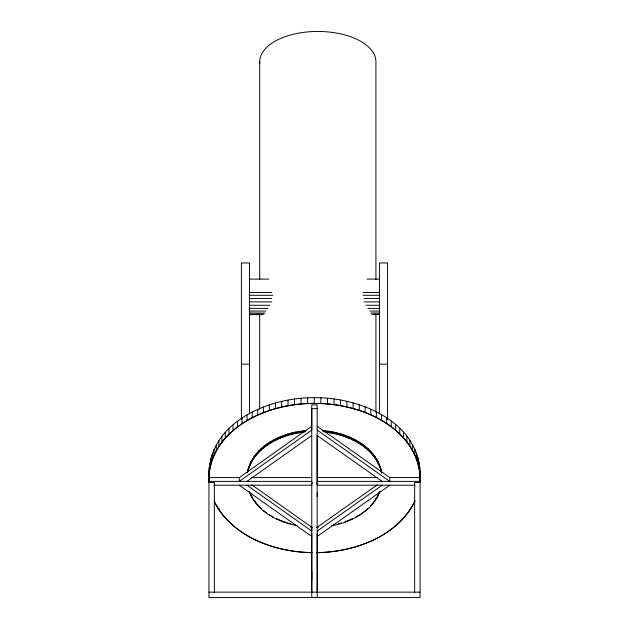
<?xml version="1.0" encoding="UTF-8"?>
<svg xmlns="http://www.w3.org/2000/svg" width="629" height="629" viewBox="0 0 629 629"><rect width="100%" height="100%" fill="white"/><g stroke="black" fill="none" stroke-linecap="round" stroke-linejoin="round"><path stroke-width="0.94" d="M311.764 426.25L239.295 477.568L239.295 481.397L311.764 430.079L311.764 408.685L317.173 408.685M311.764 579.309L311.764 571.659M311.795 592.133L311.795 533.4M317.205 533.4L317.205 597.55M317.205 496.706L317.205 492.877M208.946 472.489C210.888 421.163 269.88 397.292 314.248 397.662C358.679 397.158 417.75 420.793 420.07 472.127L420.062 597.55L208.938 597.55L208.946 472.489L209.127 476.239M209.143 467.803L209.127 481.979M420.07 472.127L419.881 482.553L419.85 467.433M209.143 473.543C215.629 425.125 270.714 402.969 314.248 403.401C357.846 402.835 413.009 424.787 419.85 473.181M247.323 472.717C252.378 446.205 281.147 432.673 305.741 430.613M305.741 431.085C281.753 433.169 254.265 445.764 247.732 470.964L247.732 470.484M304.051 431.714C280.565 434.238 253.534 446.991 247.732 471.915C254.061 447.29 280.628 434.71 304.051 432.194L304.051 431.714L305.741 431.565M331.695 525.726C351.517 522.094 372.462 511.188 380.034 491.414M378.186 494.292L379.177 492.153M378.186 494.771L379.507 491.917M376.614 498.522L379.507 492.397L379.507 492.877M414.983 500.943C397.284 536.867 354.52 552.065 316.662 552.647M375.254 499.607L376.166 498.247M371.039 505.299L376.166 498.726M365.929 510.095L367.965 508.358L367.965 508.837M359.23 515.395L363.79 511.77M246.945 481.397L311.764 435.496M317.173 527.267L377.337 484.794M317.173 531.088L382.149 485.218M317.173 536.498L389.807 485.218M356.777 516.354L358.412 515.395M345.934 521.355L348.175 520.49M338.182 523.808L341.343 522.927L341.343 523.399M316.591 527.291L318.282 527.22M249.249 279.103L268.874 279.103M366.966 279.103L379.719 279.103M249.249 292.501L271.814 292.501M363.043 292.501L379.719 292.501M249.249 295.284L272.797 295.284M363.043 295.284L379.719 295.284M249.249 298.492L271.814 298.492M364.026 298.492L379.719 298.492M249.249 301.896L271.814 301.896M364.026 301.896L379.719 301.896M249.249 305.277L269.849 305.277M365.984 305.277L379.719 305.277M249.249 308.391L267.891 308.391M367.949 308.391L379.719 308.391M249.249 311.041L265.925 311.041M369.907 311.041L379.719 311.041M249.249 313.038L264.943 313.038M370.89 313.038L379.719 313.038M249.249 314.241L263.968 314.241M371.873 314.241L379.719 314.241M249.249 314.579L262.002 314.579M373.83 314.579L379.719 314.579M241.402 364.167L249.524 364.167M379.444 364.167L387.566 364.167M208.938 477.568L239.295 477.568M251.859 477.568L311.764 477.568M317.173 477.568L377.298 477.568M317.173 426.25L389.807 477.568L420.062 477.568M208.938 481.389L311.764 481.389M420.062 481.389L317.173 481.389L317.173 435.488L382.149 481.397M208.938 482.514L214.355 482.514L214.355 592.675M420.062 482.514L414.653 482.514L414.653 592.675M213.836 485.218L311.795 485.218M317.173 485.218L415.179 485.218M208.938 592.133L420.062 592.133M311.929 552.632C274.307 551.955 231.959 536.836 214.19 501.289M310.64 527.212L312.338 527.291M322.693 430.55C347.53 432.453 376.755 446.016 381.795 472.843M322.693 431.03C346.925 432.956 374.853 445.576 381.394 471.082L381.394 470.602M323.534 431.58C347.884 433.696 376.228 446.952 381.661 473.055M381.394 471.561L381.394 472.041C375.159 447.4 348.623 434.765 325.224 432.217L325.224 431.738M249.021 491.296C256.514 511.078 277.436 522.031 297.234 525.695M288.389 523.1L290.755 523.76M284.52 521.85L286.824 522.62M280.77 520.427L283.003 521.299M317.173 430.079L389.807 481.397L389.807 477.568M251.757 484.794L311.764 527.259L311.764 531.088L246.953 485.218M239.303 485.218L311.764 536.506M264.463 511.133L266.641 513.256M254.729 501.313L261.027 508.743M254.729 500.833L255.751 502.154M252.866 498.616L253.762 499.976M250.853 494.653L252.025 496.753M249.54 492.751L249.54 492.279L252.41 498.412M419.205 462.771L419.205 468.511M418.151 458.14L418.151 463.88M416.689 453.564L416.689 459.312M414.826 449.067L414.826 454.806M412.561 444.656L412.561 450.403M409.911 440.363L409.911 446.103M406.892 436.188L406.892 441.928M403.504 432.154L403.504 437.902M399.761 428.286L399.761 434.026M395.68 424.583L395.68 430.33M391.285 421.076L391.285 426.816M387.566 419.637L387.566 262.961L379.444 262.961L379.444 413.796M386.583 417.766L386.583 423.514M381.599 414.676L381.599 420.416M380.608 467.654L380.608 468.133M380.608 468.605L380.608 469.085M379.554 464.737L379.554 465.216M379.554 465.696L379.554 466.175M378.249 461.883L378.249 462.354M378.249 462.834L378.249 463.314M378.186 495.251L378.186 495.731M376.685 459.084L376.685 459.563M376.685 460.043L376.685 460.514M376.614 497.091L376.614 497.57M376.346 411.814L376.346 417.554M375.922 279.638L375.922 61.721A58.104 30.271 0 0 0 316.135 31.466A58.104 30.271 0 0 0 259.816 63.474M375.922 313.997L375.922 412.152M374.884 456.363L374.884 456.843M374.884 457.314L374.884 457.794M374.805 500.763L374.805 501.242M372.84 453.721L372.84 454.201M372.84 454.681L372.84 455.16M372.753 503.397L372.753 503.876M370.858 409.188L370.858 414.928M370.567 451.182L370.567 451.661M370.567 452.141L370.567 452.621M370.465 505.928L370.465 506.408M368.075 448.752L368.075 449.232M368.075 449.711L368.075 450.183M365.363 446.433L365.363 446.912M365.363 447.392L365.363 447.864M365.252 510.677L365.252 511.157M365.135 406.806L365.135 412.553M362.461 444.239L362.461 444.719M362.461 445.198L362.461 445.67M362.335 512.863L362.335 513.343M359.363 442.179L359.363 442.659M359.363 443.138L359.363 443.61M359.222 404.691L359.222 410.43M356.093 440.261L356.093 440.74M356.093 441.212L356.093 441.692M355.951 516.834L355.951 517.313M353.128 402.835L353.128 408.583M352.657 438.492L352.657 438.963M352.657 439.443L352.657 439.923M352.515 519.074L352.515 518.595L348.922 520.199L348.922 520.678M349.071 436.872L349.071 437.352M349.071 437.831L349.071 438.311M346.886 401.263L346.886 407.002M345.345 435.425L345.345 435.905M345.345 436.377L345.345 436.856M345.195 521.645L345.195 522.125M341.5 434.144L341.5 434.615M341.5 435.095L341.5 435.575M340.509 399.965L340.509 405.705M337.553 433.027L337.553 433.507M337.553 433.986L337.553 434.466M334.038 398.951L334.038 404.691M333.512 432.099L333.512 432.579M333.512 433.051L333.512 433.53M333.346 524.948L333.346 525.427M329.399 431.345L329.399 431.824M329.399 432.304L329.399 432.783M327.481 398.228L327.481 403.967M325.224 430.779L325.224 431.258M320.876 397.795L320.876 403.543M317.173 592.133L317.173 404.856L311.764 404.856L311.764 597.55M314.248 397.662L314.248 403.401M307.62 397.819L307.62 403.566M304.051 430.763L304.051 431.235M301.024 398.275L301.024 404.015M299.876 431.321L299.876 431.801M299.876 432.272L299.876 432.752M295.756 432.06L295.756 432.54M295.756 433.019L295.756 433.499M295.591 524.916L295.591 525.396M294.474 399.022L294.474 404.761M291.707 432.988L291.707 433.467M291.707 433.947L291.707 434.427M288.011 400.052L288.011 405.791M287.752 434.089L287.752 434.568M287.752 435.048L287.752 435.527M287.595 522.872L287.595 523.352M283.907 435.37L283.907 435.842M283.907 436.322L283.907 436.801M283.75 521.59L283.75 522.07M281.643 401.373L281.643 407.112M280.18 436.809L280.18 437.289M280.18 437.768L280.18 438.248M280.031 520.615L280.031 520.136L276.446 518.524L276.446 519.004M276.587 438.421L276.587 438.9M276.587 439.38L276.587 439.852M275.408 402.969L275.408 408.716M273.143 440.182L273.143 440.662M273.143 441.141L273.143 441.621M273.01 517.235L269.731 514.837L269.731 515.316M269.865 442.093L269.865 442.572M269.865 443.052L269.865 443.531M269.33 404.848L269.33 410.588M266.759 444.153L266.759 444.632M266.759 445.112L266.759 445.584M263.85 446.338L263.85 446.818M263.85 447.298L263.85 447.777M263.732 510.583L263.732 511.062M263.425 406.987L263.425 412.726M261.137 448.65L261.137 449.13M261.137 449.609L261.137 450.089M259.714 61.721L259.714 279.638M259.714 313.997L259.714 409.212M258.629 451.079L258.629 451.559M258.629 452.039L258.629 452.518M258.535 505.826L258.535 506.306M257.725 409.377L257.725 415.124M256.349 453.619L256.349 454.099M256.349 454.578L256.349 455.058M256.262 503.286L256.262 503.766M254.297 456.253L254.297 456.733M254.297 457.204L254.297 457.684M254.218 500.653L254.218 501.132M252.481 458.966L252.481 459.445M252.481 459.925L252.481 460.404M252.253 412.026L252.253 417.766M250.908 461.765L250.908 462.244M250.908 462.716L250.908 463.196M250.853 495.133L250.853 495.613M249.595 464.619L249.595 465.098M249.595 465.578L249.595 466.058M249.524 413.796L249.524 262.961L241.402 262.961L241.402 419.637M248.534 467.528L248.534 468.007M248.534 468.487L248.534 468.967M247.024 414.912L247.024 420.652M242.063 418.018L242.063 423.757M237.385 421.344L237.385 427.083M233.005 424.866L233.005 430.606M228.956 428.577L228.956 434.325M225.245 432.461L225.245 438.209M221.88 436.502L221.88 442.25M219.104 508.083L219.104 509.993M218.884 440.693L218.884 446.433M216.266 444.994L216.266 450.741M214.033 449.413L214.033 455.152M212.201 453.918L212.201 459.665M210.77 458.502L210.77 464.241M209.748 463.133L209.748 468.872M316.702 482.71A2.367 1.675 0 0 1 316.646 483.992M312.275 483.905A2.367 1.675 0 0 1 312.322 482.624M414.896 501.069A105.562 74.647 0 0 1 316.599 552.671M311.858 552.663A105.562 74.647 0 0 1 214.458 501.895M209.119 482.616A105.562 74.647 0 0 1 313.981 403.401A105.562 74.647 0 0 1 419.905 481.908"/></g></svg>
